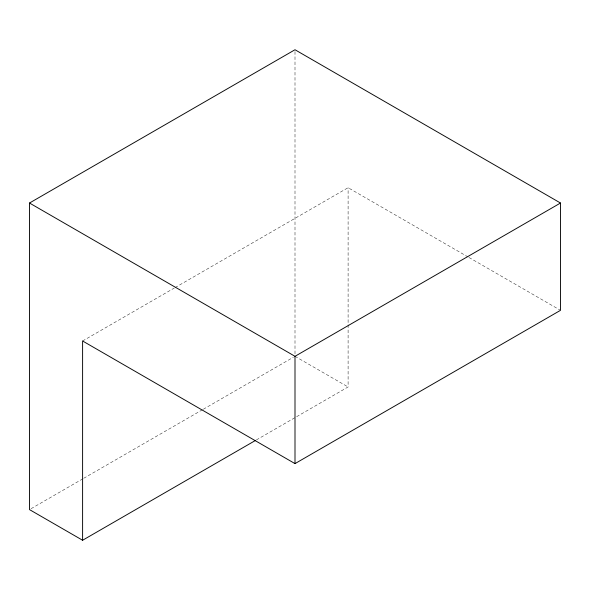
<?xml version="1.0" encoding="UTF-8"?>
<svg xmlns="http://www.w3.org/2000/svg" width="590" height="590" viewBox="0 0 590 590"><rect width="100%" height="100%" fill="white"/><g stroke="black" fill="none" stroke-linecap="round" stroke-linejoin="round"><path stroke-width="0.44" stroke-dasharray="2.95 2.21" d="M82.6 340.983L174.286 288.045M175.09 287.588L348.1 187.701L468.224 257.048M31.093 508.683L82.917 478.763M83.714 478.298L202.51 409.711M203.314 409.253L293.407 357.238M256.414 439.911L348.1 386.974L348.1 187.701M469.021 257.513L559.703 309.868M295 356.316L348.1 386.974M295 51.581L295 354.472"/><path stroke-width="0.89" d="M29.5 203.026L295 49.744L560.5 203.026L560.5 310.325L295 463.615L82.6 340.983L82.6 540.256L29.5 509.598L29.5 203.026L295 356.308L560.5 203.026M82.6 540.256L255.61 440.369M295 356.308L295 463.615"/></g></svg>
